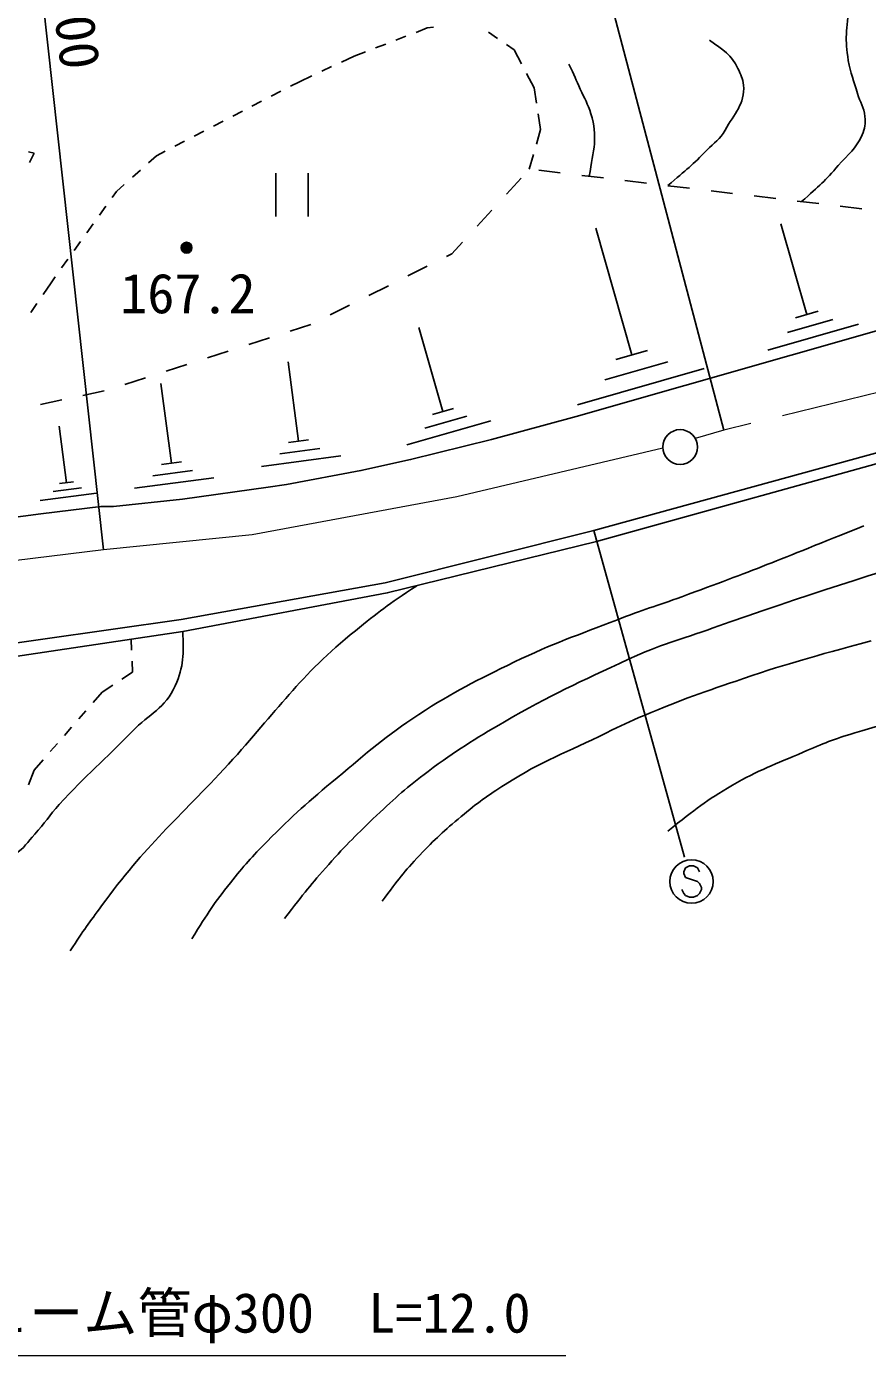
# Model space of a CAD drawing. Units: millimetres, scale not verified. Extents: x 40000 to 680000, y 20000 to 380000.
# Drawn here: x 253440 to 292200, y 259683 to 320904 of the extents above; entities that cross this region are included whole.
import ezdxf
from ezdxf.enums import TextEntityAlignment as Align

# ---------------------------------------------------------------- set-up
doc = ezdxf.new("R2010")
doc.units = ezdxf.units.MM
doc.header["$LTSCALE"] = 1000
doc.linetypes.add('CHAIN', pattern=[18.5, 12, -1.5, 3.5, -1.5])
for name, color, linetype, lineweight in [('M-BGD', 7, 'Continuous', 25), ('M-BMK', 2, 'CHAIN', 13), ('M-BMK-SRVR', 3, 'Continuous', 25), ('M-STR-HTXT', 7, 'Continuous', 13), ('M-STR-STRC', 7, 'Continuous', 25)]:
    doc.layers.add(name, color=color, linetype=linetype, lineweight=lineweight)
doc.styles.add('ＭＳ ゴシック', font='')
doc.styles.get('ＭＳ ゴシック').set_extended_font_data('MS Gothic')

msp = doc.modelspace()

# ---------------------------------------------------------------- linework, layer by layer
at = {"layer": 'M-BGD'}
for p, q in [((271392, 320639), (271913, 320840)), ((271913, 320840), (272197, 320885)), ((270459, 320280), (270926, 320460)), ((274731, 320643), (275144, 320362)), ((268539, 319540), (269060, 319741)), ((269526, 319921), (269993, 320100)), ((275558, 320081), (275912, 319840)), ((275912, 319840), (276258, 319186)), ((267050, 318847), (267503, 319058)), ((267957, 319269), (268539, 319540)), ((265607, 318154), (266014, 318365)), ((266014, 318365), (266597, 318636)), ((276492, 318744), (276837, 318090)), ((264719, 317694), (265163, 317924)), ((276837, 318090), (276949, 317375)), ((263831, 317234), (264275, 317464)), ((262055, 316315), (262499, 316544)), ((262943, 316774), (263387, 317004)), ((277026, 316881), (277137, 316166)), ((261167, 315855), (261611, 316085)), ((277137, 316166), (276942, 315491)), ((260279, 315395), (260723, 315625)), ((253794, 315074), (253534, 315129)), ((253571, 314639), (253794, 315074)), ((259063, 314628), (259428, 314954)), ((259428, 314954), (259835, 315165)), ((276803, 315011), (276607, 314336)), ((258317, 313962), (258690, 314295)), ((264927, 314154), (264927, 312154)), ((266427, 314154), (266427, 312154)), ((278041, 314166), (277048, 314284)), ((257578, 313304), (257943, 313629)), ((276232, 313926), (275556, 313188)), ((280027, 313930), (279034, 314048)), ((282013, 313693), (281020, 313811)), ((283999, 313457), (283006, 313575)), ((257384, 313033), (257578, 313304)), ((285985, 313221), (284992, 313339)), ((287971, 312984), (286978, 313103)), ((289957, 312748), (288964, 312866)), ((256801, 312220), (257092, 312626)), ((274881, 312451), (274206, 311713)), ((291943, 312512), (290950, 312630)), ((256218, 311407), (256509, 311814)), ((289405, 307637), (288214, 311820)), ((281340, 305776), (279676, 311615)), ((255635, 310595), (255927, 311001)), ((273039, 310439), (272796, 310317)), ((273531, 310976), (273039, 310439)), ((255052, 309782), (255344, 310189)), ((271903, 309867), (271010, 309417)), ((254566, 309105), (254761, 309376)), ((254199, 308564), (254566, 309105)), ((270117, 308967), (269224, 308517)), ((253636, 307737), (253917, 308150)), ((268331, 308067), (267438, 307617)), ((290600, 307412), (288509, 306817)), ((289928, 307786), (288883, 307488)), ((266538, 307182), (265587, 306874)), ((272632, 303164), (271527, 307044)), ((291795, 307187), (287612, 305996)), ((264636, 306566), (263684, 306258)), ((262733, 305950), (261781, 305642)), ((282069, 305984), (280610, 305568)), ((260830, 305334), (259878, 305027)), ((265977, 301798), (265492, 305464)), ((284675, 305148), (278836, 303485)), ((283007, 305462), (280088, 304630)), ((258927, 304719), (257976, 304411)), ((260119, 300793), (259634, 304459)), ((255063, 303706), (254085, 303497)), ((257019, 304123), (256041, 303914)), ((273117, 303302), (272147, 303026)), ((255280, 299889), (254936, 302490)), ((274848, 302746), (270968, 301641)), ((273740, 302955), (271800, 302402)), ((266435, 301859), (265519, 301738)), ((266954, 301461), (265121, 301219)), ((260577, 300854), (259661, 300732)), ((267931, 301124), (264265, 300639)), ((262073, 300119), (258408, 299634)), ((261096, 300456), (259263, 300214)), ((256667, 299411), (254066, 299067)), ((255973, 299650), (254673, 299478)), ((255605, 299932), (254955, 299846)), ((258283, 292171), (258263, 292685)), ((258321, 291158), (258302, 291672)), ((257830, 290833), (258321, 291158)), ((256505, 289757), (256921, 290233)), ((256921, 290233), (257413, 290558)), ((255847, 289004), (256176, 289380)), ((255188, 288251), (255517, 288628)), ((254530, 287499), (254859, 287875)), ((253524, 285974), (253784, 286646)), ((253784, 286646), (254201, 287122))]:
    msp.add_line(p, q, dxfattribs=at)
for points in [[(236514, 296975), (245457, 297313), (254103, 298456), (256858, 298795), (257452, 298795), (260631, 299134), (264572, 299684), (265420, 299811), (268853, 300447), (271142, 300955), (274872, 301887), (278772, 302946), (303610, 310022), (305517, 310530), (305784, 310592)], [(190865, 284443), (212248, 288388), (217631, 289404), (222246, 290237), (231157, 291333), (238529, 291802), (245744, 291997), (250827, 292207), (260565, 293585), (269963, 295274), (279589, 297694), (294415, 301751), (307580, 304917)], [(190930, 283916), (212335, 287924), (217716, 288940), (222317, 289770), (231201, 290863), (238550, 291204), (245760, 291526), (250862, 291574), (260638, 293041), (270062, 294812), (279716, 297178), (294533, 301293), (305102, 303661), (307633, 304385)]]:
    msp.add_lwpolyline(points, dxfattribs=at)
for radius in [250, 204, 159, 114, 68.2, 22.7]:
    msp.add_circle((260815, 310717), radius, dxfattribs=at)
for points, knots in [([(289164, 312843), (289989, 313583), (290252, 313800), (290857, 314501), (291315, 315029), (291679, 315272), (291955, 315914), (292087, 316222), (292115, 316429), (292082, 316762), (292039, 317195), (291866, 317405), (291743, 317822), (291568, 318415), (291428, 318739), (291319, 319348), (291146, 320326), (291240, 320759), (291362, 321891)], [0, 0, 0, 0, 1, 1, 1, 2, 2, 2, 3, 3, 3, 4, 4, 4, 5, 5, 5, 6, 6, 6, 6]), ([(282992, 313577), (283871, 314323), (284140, 314525), (284800, 315210), (285138, 315559), (285409, 315700), (285639, 316127), (286055, 316898), (286569, 317331), (286487, 318204), (286458, 318517), (286366, 318682), (286233, 318967), (285927, 319625), (285555, 319806), (284919, 320281)], [0, 0, 0, 0, 1, 1, 1, 2, 2, 2, 3, 3, 3, 4, 4, 4, 5, 5, 5, 5]), ([(278434, 319180), (278696, 318623), (278765, 318478), (278966, 318023), (279161, 317583), (279309, 317350), (279451, 316891), (279785, 315814), (279575, 315234), (279377, 314007)], [0, 0, 0, 0, 1, 1, 1, 2, 2, 2, 3, 3, 3, 3]), ([(265333, 279806), (266261, 281018), (266528, 281368), (267368, 282306), (268188, 283222), (268677, 283710), (269572, 284552), (270461, 285389), (270963, 285863), (271946, 286587), (273266, 287559), (274044, 288056), (275464, 288875), (277631, 290126), (278915, 290706), (281186, 291757), (282660, 292438), (283555, 292655), (285086, 293197), (293599, 296213), (298537, 297396), (307127, 300188), (308336, 300581), (309000, 300847), (310221, 301205), (311801, 301668), (312711, 301847), (314332, 302137), (315889, 302415), (316783, 302430), (318359, 302560), (320960, 302775), (321850, 302756), (325038, 302799)], [0, 0, 0, 0, 1, 1, 1, 2, 2, 2, 3, 3, 3, 4, 4, 4, 5, 5, 5, 6, 6, 6, 7, 7, 7, 8, 8, 8, 9, 9, 9, 10, 10, 10, 11, 11, 11, 11]), ([(261052, 278874), (261839, 280119), (262066, 280502), (262833, 281459), (263456, 282237), (263828, 282657), (264528, 283366), (265721, 284576), (266441, 285206), (267750, 286290), (269185, 287480), (269960, 288197), (271522, 289215), (273168, 290286), (274164, 290772), (275931, 291630), (277734, 292505), (278810, 292851), (280678, 293579), (281824, 294026), (282488, 294218), (283645, 294638), (286950, 295840), (287996, 296288), (292037, 297901)], [0, 0, 0, 0, 1, 1, 1, 2, 2, 2, 3, 3, 3, 4, 4, 4, 5, 5, 5, 6, 6, 6, 7, 7, 7, 8, 8, 8, 8]), ([(255457, 278324), (256094, 279324), (256318, 279602), (256899, 280400), (258913, 283168), (260427, 284411), (262748, 286927), (264995, 289363), (266010, 291002), (268598, 293072), (269669, 293928), (270069, 294264), (271428, 295146)], [0, 0, 0, 0, 1, 1, 1, 2, 2, 2, 3, 3, 3, 4, 4, 4, 4]), ([(232880, 289213), (233681, 289196), (233907, 289187), (234563, 289134), (235345, 289070), (235800, 289092), (236555, 288879), (237183, 288703), (237512, 288520), (238081, 288201), (238537, 287945), (238801, 287797), (239183, 287438), (239656, 286994), (239842, 286666), (240200, 286124), (240600, 285517), (240635, 285044), (241132, 284513), (241736, 283869), (242199, 283379), (243082, 283369), (244219, 283355), (244707, 284108), (245809, 284392), (246191, 284491), (246417, 284503), (246812, 284513), (247245, 284523), (247497, 284506), (247914, 284385), (248398, 284245), (248661, 284124), (249100, 283877), (249772, 283499), (249961, 283008), (250641, 282646), (250826, 282547), (250925, 282436), (251135, 282435), (251842, 282434), (252329, 282377), (252915, 282774), (253331, 283056), (253479, 283321), (253817, 283693), (254285, 284206), (254484, 284548), (254949, 285063), (256199, 286444), (257022, 287100), (258316, 288439), (259096, 289247), (259839, 289502), (260291, 290530), (260689, 291436), (260690, 292002), (260638, 293041)], [0, 0, 0, 0, 1, 1, 1, 2, 2, 2, 3, 3, 3, 4, 4, 4, 5, 5, 5, 6, 6, 6, 7, 7, 7, 8, 8, 8, 9, 9, 9, 10, 10, 10, 11, 11, 11, 12, 12, 12, 13, 13, 13, 14, 14, 14, 15, 15, 15, 16, 16, 16, 17, 17, 17, 18, 18, 18, 19, 19, 19, 19]), ([(269826, 280611), (270596, 281636), (270829, 281951), (271564, 282730), (272263, 283471), (272692, 283853), (273471, 284510), (274223, 285143), (274678, 285463), (275506, 285993), (277228, 287094), (278337, 287459), (280169, 288366), (280839, 288698), (281217, 288880), (281906, 289171), (283663, 289914), (284679, 290254), (286484, 290866), (288756, 291636), (289547, 291835), (292376, 292603)], [0, 0, 0, 0, 1, 1, 1, 2, 2, 2, 3, 3, 3, 4, 4, 4, 5, 5, 5, 6, 6, 6, 7, 7, 7, 7]), ([(282995, 283836), (284313, 284889), (284741, 285233), (285975, 285949), (287192, 286656), (287947, 286917), (289239, 287475), (290148, 287867), (290664, 288080), (291612, 288365), (295096, 289409), (297149, 289610), (300725, 290271), (304170, 290907), (306088, 291440), (309584, 291668), (311038, 291764), (311864, 291729), (313314, 291583), (314752, 291439), (315556, 291296), (316959, 290947), (319761, 290251), (321100, 289142), (323867, 288318), (324621, 288094), (325040, 287936), (325817, 287810), (327645, 287513), (328728, 287680), (330521, 287216), (331283, 287019), (331708, 286852), (332386, 286453), (332731, 286249), (332901, 286093), (333191, 285817), (333765, 285271), (334006, 284880), (334420, 284206), (334725, 283711), (334740, 283355), (335012, 282842), (335285, 282324), (335524, 282084), (335819, 281578), (336278, 280791), (336598, 280367), (336878, 279501), (337022, 279057), (337029, 278780), (337005, 278314), (336981, 277841), (336911, 277574), (336751, 277127), (336446, 276278), (336024, 275998), (335301, 275326)], [0, 0, 0, 0, 1, 1, 1, 2, 2, 2, 3, 3, 3, 4, 4, 4, 5, 5, 5, 6, 6, 6, 7, 7, 7, 8, 8, 8, 9, 9, 9, 10, 10, 10, 11, 11, 11, 12, 12, 12, 13, 13, 13, 14, 14, 14, 15, 15, 15, 16, 16, 16, 17, 17, 17, 18, 18, 18, 19, 19, 19, 19])]:
    msp.add_open_spline(points, degree=3, knots=knots, dxfattribs=at)
at = {"layer": 'M-BMK'}
for points in [[(299940, 305836), (285579, 302312), (284264, 301928)], [(282769, 301476), (273267, 299234), (263844, 297493), (256987, 296801), (244316, 295254), (231011, 293829), (222204, 293088), (213830, 291963), (207632, 290797), (198691, 289305), (192101, 288364), (190601, 288031), (188435, 287864), (186985, 287914), (186016, 288021)]]:
    msp.add_lwpolyline(points, dxfattribs=at)
at = {"layer": 'M-BMK-SRVR'}
for p, q in [((285579, 302312), (278155, 330447)), ((256987, 296801), (253833, 325305))]:
    msp.add_line(p, q, dxfattribs=at)
msp.add_circle((283567, 301535), 800, dxfattribs=at)
at = {"layer": 'M-STR-HTXT'}
msp.add_line((248051, 259683), (278301, 259683), dxfattribs=at)
at = {"layer": 'M-STR-STRC'}
for p, q in [((283774, 282634), (279589, 297694)), ((284003, 282242), (283821, 282152)), ((284185, 282242), (284003, 282242)), ((284367, 282152), (284185, 282242)), ((283821, 282152), (283730, 281970)), ((283730, 281970), (283730, 281879)), ((283730, 281879), (283821, 281697)), ((283821, 281697), (284367, 281515)), ((284457, 281970), (284367, 282152)), ((283730, 280970), (283639, 281152)), ((284367, 281515), (284457, 281424)), ((284457, 281424), (284548, 281242)), ((284548, 281152), (284457, 280970)), ((284548, 281242), (284548, 281152)), ((283821, 280879), (283730, 280970)), ((284003, 280788), (283821, 280879)), ((284185, 280788), (284003, 280788)), ((284367, 280879), (284185, 280788)), ((284457, 280970), (284367, 280879))]:
    msp.add_line(p, q, dxfattribs=at)
msp.add_circle((284094, 281515), 1000, dxfattribs=at)

# ---------------------------------------------------------------- texts
at = {"layer": 'M-BGD', "style": 'ＭＳ ゴシック'}
msp.add_text('167.2', height=1833, dxfattribs=at).set_placement((257760, 307146), align=Align.BOTTOM_LEFT)
at = {"layer": 'M-BMK-SRVR', "style": 'ＭＳ ゴシック'}
msp.add_text('R=200', height=1833, rotation=276.915, dxfattribs=at).set_placement((255200, 325145), align=Align.MIDDLE_LEFT)
at = {"layer": 'M-STR-HTXT', "style": 'ＭＳ ゴシック'}
msp.add_text('ヒューム管φ300\u3000L=12.0', height=1833, dxfattribs=at).set_placement((248551, 260183), align=Align.BOTTOM_LEFT)

doc.saveas('drawing.dxf')
